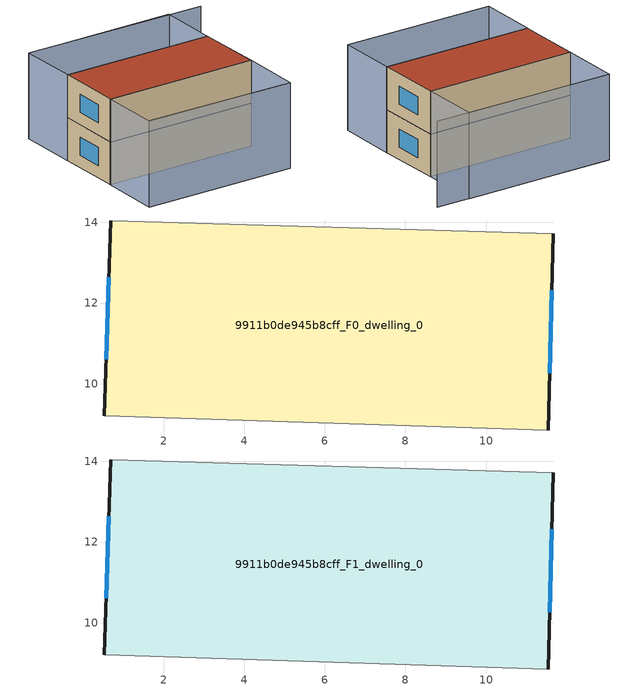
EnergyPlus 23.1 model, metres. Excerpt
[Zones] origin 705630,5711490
9911b0de945b8cff_F0_dwelling_0
 floor ground (EU_floor_Construction): 11.67,13.72 11.55,8.85 0.53,9.21 0.69,14.03 z0
 wall outside (EU_wall_Construction): 0.69,14.03 0.53,9.21 / 11.55,8.85 11.67,13.72 z0:3
 wall adiabatic (EU_wall_Construction): 0.53,9.21 11.55,8.85 / 11.67,13.72 0.69,14.03 z0:3
 window (EU_Window_Construction): 0.64,12.64 0.57,10.6 / 11.58,10.26 11.63,12.31 z0.87:2.13
9911b0de945b8cff_F1_dwelling_0
 floor to 9911b0de945b8cff_F0_dwelling_0 (EU_floor_Construction): 11.67,13.72 11.55,8.85 0.53,9.21 0.69,14.03 z3
 wall outside (EU_wall_Construction): 0.69,14.03 0.53,9.21 / 11.55,8.85 11.67,13.72 z3:6
 wall adiabatic (EU_wall_Construction): 0.53,9.21 11.55,8.85 / 11.67,13.72 0.69,14.03 z3:6
 window (EU_Window_Construction): 0.64,12.64 0.57,10.6 / 11.58,10.26 11.63,12.31 z3.87:5.13
 roof outside (EU_roof_Construction): 11.55,8.85 11.67,13.72 0.69,14.03 0.53,9.21 z6
shading: 0.41,4.88 11.4,4.46 / 14.26,17.9 0.9,18.37 / 11.55,8.85 11.4,4.46 / 11.4,4.46 0.38,4.83 / 0.38,4.83 0.53,9.22 / 0.53,9.22 11.55,8.85 / 11.8,18.05 11.67,13.71 / 11.67,13.71 0.69,14.03 / 0.69,14.03 0.81,18.38 / 0.81,18.38 11.8,18.05 z0:6
[Building]
EU S2 Campaign: North Axis=0; Terrain=City; Solar Distribution=FullExterior
[Site:Location]
London: Latitude=51.5; Longitude=-0.5; Time Zone=0; Elevation=25
[SizingPeriod:WeatherFileDays]
AnnualSizingPeriod: Begin Month=1; Begin Day of Month=1; End Month=12; End Day of Month=31; Day of Week for Start Day=Monday; Use Weather File Daylight Saving Period=No; Use Weather File Rain and Snow Indicators=No
[MATERIAL]
EU_InternalMass_Material: Roughness=MediumRough; Thickness=0.1; Conductivity=1; Density=1800; Specific Heat=900; Thermal Absorptance=0.9; Solar Absorptance=0.7; Visible Absorptance=0.7
[MATERIAL:NOMASS] Roughness=MediumRough; Thermal Absorptance=0.9; Solar Absorptance=0.7; Visible Absorptance=0.7
Name | Thermal Resistance
EU_wall_NoMass | 0.724719
EU_roof_NoMass | 2.98947
EU_floor_NoMass | 2.39157
[WINDOWMATERIAL:SIMPLEGLAZINGSYSTEM]
EU_Window_SimpleGlazing: UFactor=2.63425; Solar Heat Gain Coefficient=0.76; Visible Transmittance=0.76
[CONSTRUCTION]
EU_wall_Construction: EU_wall_NoMass
EU_roof_Construction: EU_roof_NoMass
EU_floor_Construction: EU_floor_NoMass
EU_Window_Construction: EU_Window_SimpleGlazing
EU_InternalMass_Construction: EU_InternalMass_Material
[ZONE] Type=1; Multiplier=1; Ceiling Height=autocalculate; Floor Area=autocalculate; Part of Total Floor Area=Yes
Name | Volume
9911b0de945b8cff_F0_dwelling_0 | 160.228
9911b0de945b8cff_F1_dwelling_0 | 160.23
[INTERNALMASS] Construction=EU_InternalMass_Construction; Surface Area=53.4096
Name | Zone or ZoneList
9911b0de945b8cff_F0_dwelling_0_EU_InternalMass | 9911b0de945b8cff_F0_dwelling_0
9911b0de945b8cff_F1_dwelling_0_EU_InternalMass | 9911b0de945b8cff_F1_dwelling_0
[OTHEREQUIPMENT] Fuel Type=Electricity; Design Level Calculation Method=Watts/Area; Power per Zone Floor Area=1; Fraction Latent=0; Fraction Radiant=0; Fraction Lost=0; Carbon Dioxide Generation Rate=0; EndUse Subcategory=EU_Step8_InternalGains
Name | Zone or ZoneList or Space or SpaceList | Schedule
EU_Step8_InternalGain_9911b0de945b8cff_F0_dwelling_0_f000 | 9911b0de945b8cff_F0_dwelling_0 | EU_Step8_GainSchedule_9911b0de945b8cff_F0_dwelling_0_f000
EU_Step8_InternalGain_9911b0de945b8cff_F1_dwelling_0_f000 | 9911b0de945b8cff_F1_dwelling_0 | EU_Step8_GainSchedule_9911b0de945b8cff_F1_dwelling_0_f000
[ZONEVENTILATION:DESIGNFLOWRATE] Schedule=EU_AlwaysOn; Design Flow Rate Calculation Method=AirChanges/Hour; Air Changes per Hour=0.418135; Ventilation Type=Natural; Fan Pressure Rise=0; Fan Total Efficiency=1; Constant Term Coefficient=1; Temperature Term Coefficient=0; Velocity Term Coefficient=0; Velocity Squared Term Coefficient=0; Minimum Indoor Temperature=-100; Maximum Indoor Temperature=100; Delta Temperature=-100; Minimum Outdoor Temperature=-100; Maximum Outdoor Temperature=100; Maximum Wind Speed=40
Name | Zone or ZoneList or Space or SpaceList
EU_ConstantAir_9911b0de945b8cff_F0_dwelling_0 | 9911b0de945b8cff_F0_dwelling_0
EU_ConstantAir_9911b0de945b8cff_F1_dwelling_0 | 9911b0de945b8cff_F1_dwelling_0
[HVACTEMPLATE:THERMOSTAT] Constant Heating Setpoint=20; Constant Cooling Setpoint=50
EU_HeatOnly_9911b0de945b8cff_F0_dwelling_0; EU_HeatOnly_9911b0de945b8cff_F1_dwelling_0
[HVACTEMPLATE:ZONE:IDEALLOADSAIRSYSTEM] System Availability Schedule=EU_AlwaysOn; Maximum Heating Supply Air Temperature=50; Minimum Cooling Supply Air Temperature=13; Maximum Heating Supply Air Humidity Ratio=0.0156; Minimum Cooling Supply Air Humidity Ratio=0.0077; Heating Limit=NoLimit; Cooling Limit=NoLimit; Heating Availability Schedule=EU_AlwaysOn; Cooling Availability Schedule=EU_CoolingOff; Dehumidification Control Type=ConstantSensibleHeatRatio; Cooling Sensible Heat Ratio=0.7; Dehumidification Setpoint=60; Humidification Control Type=None; Humidification Setpoint=30; Outdoor Air Method=None; Outdoor Air Flow Rate per Person=0.00944; Outdoor Air Flow Rate per Zone Floor Area=0; Outdoor Air Flow Rate per Zone=0; Demand Controlled Ventilation Type=None; Outdoor Air Economizer Type=NoEconomizer; Heat Recovery Type=None; Sensible Heat Recovery Effectiveness=0.7; Latent Heat Recovery Effectiveness=0.65
Name | Template Thermostat
9911b0de945b8cff_F0_dwelling_0 | EU_HeatOnly_9911b0de945b8cff_F0_dwelling_0
9911b0de945b8cff_F1_dwelling_0 | EU_HeatOnly_9911b0de945b8cff_F1_dwelling_0
[SIZING:ZONE] Zone Cooling Design Supply Air Temperature Input Method=SupplyAirTemperature; Zone Cooling Design Supply Air Temperature=13; Zone Heating Design Supply Air Temperature Input Method=SupplyAirTemperature; Zone Heating Design Supply Air Temperature=50; Zone Cooling Design Supply Air Humidity Ratio=0.008; Zone Heating Design Supply Air Humidity Ratio=0.008; Cooling Design Air Flow Method=DesignDay; Cooling Design Air Flow Rate=0; Cooling Minimum Air Flow per Zone Floor Area=0.000762; Cooling Minimum Air Flow=0; Cooling Minimum Air Flow Fraction=0.2; Heating Design Air Flow Method=DesignDay; Heating Design Air Flow Rate=0; Heating Maximum Air Flow per Zone Floor Area=0.002032; Heating Maximum Air Flow=0.141576; Heating Maximum Air Flow Fraction=0.3; Account for Dedicated Outdoor Air System=No; Dedicated Outdoor Air System Control Strategy=NeutralSupplyAir; Dedicated Outdoor Air Low Setpoint Temperature for Design=autosize; Dedicated Outdoor Air High Setpoint Temperature for Design=autosize; Zone Load Sizing Method=Sensible Load Only No Latent Load; Zone Latent Cooling Design Supply Air Humidity Ratio Input Method=HumidityRatioDifference; Zone Cooling Design Supply Air Humidity Ratio Difference=0.005; Zone Latent Heating Design Supply Air Humidity Ratio Input Method=HumidityRatioDifference; Zone Humidification Design Supply Air Humidity Ratio Difference=0.005
9911b0de945b8cff_F0_dwelling_0; 9911b0de945b8cff_F1_dwelling_0
[SCHEDULE:CONSTANT]
Name | Hourly Value
EU_AlwaysOn | 1
EU_CoolingOff | 0
[SCHEDULE:FILE] Column Number=1; Rows to Skip at Top=0; Number of Hours of Data=8760; Column Separator=Comma; Interpolate to Timestep=No; Minutes per Item=60; Adjust Schedule for Daylight Savings=Yes
Name | File
EU_Step8_GainSchedule_9911b0de945b8cff_F0_dwelling_0_f000 | ../../schedules/9911b0de945b8cff/9911b0de945b8cff_F0_dwelling_0_f000_gain.csv
EU_Step8_GainSchedule_9911b0de945b8cff_F1_dwelling_0_f000 | ../../schedules/9911b0de945b8cff/9911b0de945b8cff_F1_dwelling_0_f000_gain.csv
